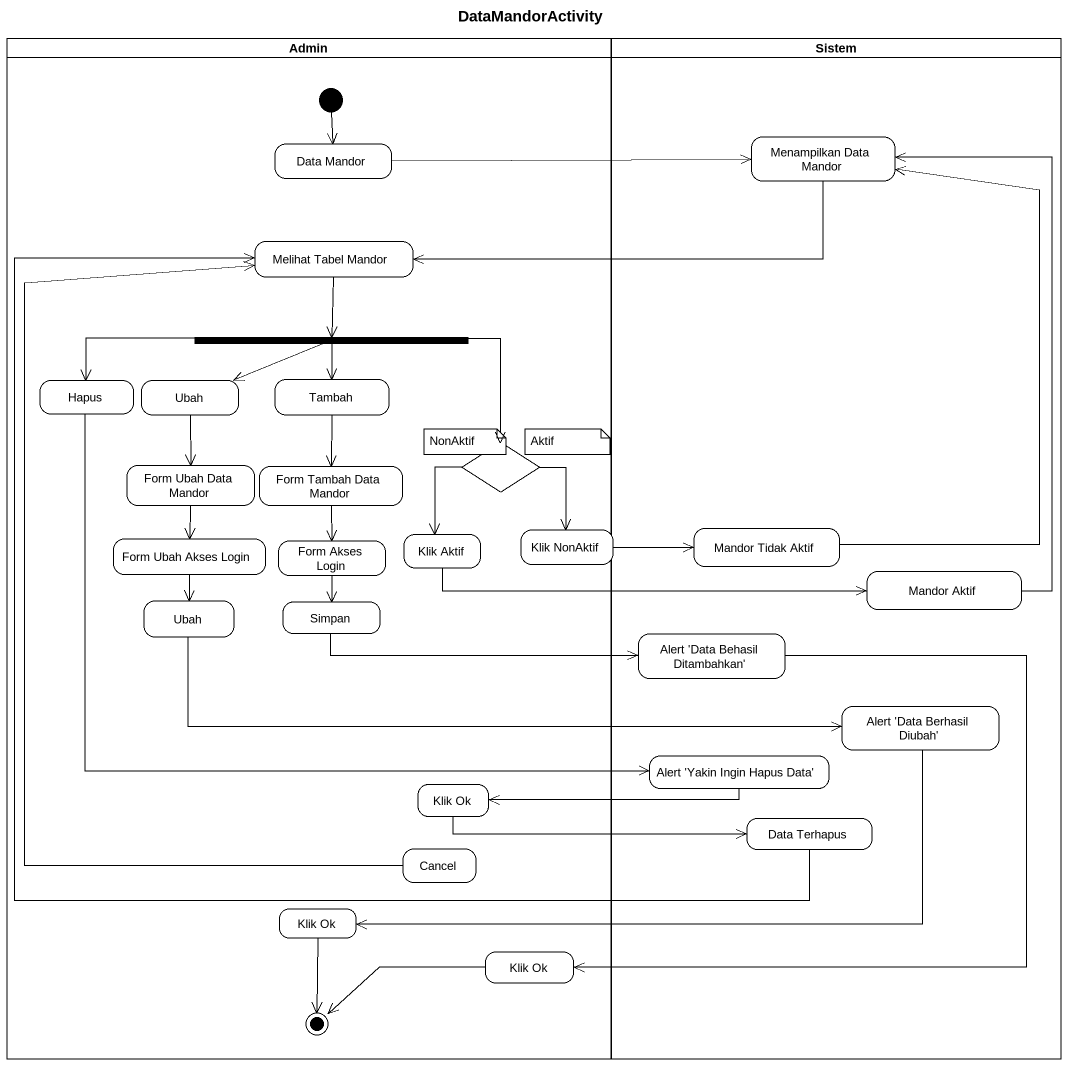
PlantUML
@startuml
title DataMandorActivity
hide empty description
state Admin <<partition>> {
  state "Data Mandor" as Data_Mandor
  state "Melihat Tabel Mandor" as Melihat_Tabel_Mandor
  state fork1 <<fork>>
  state Hapus
  state Ubah
  state Tambah
  state choice1 <<choice>>
  state "Form Ubah Data Mandor" as Form_Ubah_Data_Mandor
  state "Form Tambah Data Mandor" as Form_Tambah_Data_Mandor
  state "Form Ubah Akses Login" as Form_Ubah_Akses_Login
  state "Form Akses Login" as Form_Akses_Login
  state "Klik Aktif" as Klik_Aktif
  state "Klik NonAktif" as Klik_NonAktif
  state "Ubah" as Ubah_2
  state Simpan
  state "Klik Ok" as Klik_Ok
  state Cancel
  state "Klik Ok" as Klik_Ok_2
  state "Klik Ok" as Klik_Ok_3
  [*] --> Data_Mandor
  Klik_Ok_2 --> [*]
  Klik_Ok_3 -left-> [*]
}
state Sistem <<partition>> {
  state "Menampilkan Data Mandor" as Menampilkan_Data_Mandor
  state "Mandor Tidak Aktif" as Mandor_Tidak_Aktif
  state "Mandor Aktif" as Mandor_Aktif
  state "Alert 'Data Behasil Ditambahkan'" as Alert_Data_Behasil
  state "Alert 'Yakin Ingin Hapus Data'" as Alert_Yakin_Ingin_Hapus_Data
  state "Alert 'Data Berhasil Diubah'" as Alert_Data_Berhasil_Diubah
  state "Data Terhapus" as Data_Terhapus
}
Data_Mandor -right-> Menampilkan_Data_Mandor
Menampilkan_Data_Mandor -left-> Melihat_Tabel_Mandor
Melihat_Tabel_Mandor --> fork1
fork1 -left-> Hapus
fork1 -left-> Ubah
fork1 --> Tambah
fork1 --> choice1
Hapus -right-> Alert_Yakin_Ingin_Hapus_Data
Ubah --> Form_Ubah_Data_Mandor
Tambah --> Form_Tambah_Data_Mandor
choice1 --> Klik_Aktif
choice1 --> Klik_NonAktif
Form_Ubah_Data_Mandor --> Form_Ubah_Akses_Login
Form_Tambah_Data_Mandor --> Form_Akses_Login
Form_Ubah_Akses_Login --> Ubah_2
Form_Akses_Login --> Simpan
Klik_Aktif -right-> Mandor_Aktif
Klik_NonAktif -right-> Mandor_Tidak_Aktif
Mandor_Tidak_Aktif -up-> Menampilkan_Data_Mandor
Ubah_2 -right-> Alert_Data_Berhasil_Diubah
Simpan -right-> Alert_Data_Behasil
Mandor_Aktif -up-> Menampilkan_Data_Mandor
Alert_Data_Behasil --> Klik_Ok_3
Alert_Yakin_Ingin_Hapus_Data -left-> Klik_Ok
Alert_Data_Berhasil_Diubah -left-> Klik_Ok_2
Klik_Ok -right-> Data_Terhapus
Cancel -up-> Melihat_Tabel_Mandor
Data_Terhapus -up-> Melihat_Tabel_Mandor
note as N1
  NonAktif
end note
note as N2
  Aktif
end note
@enduml
